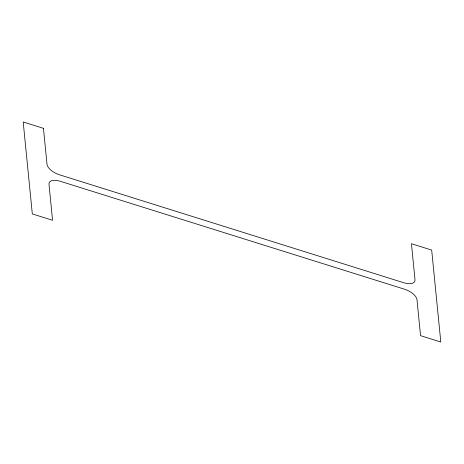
<?xml version="1.0" encoding="UTF-8"?>
<svg xmlns="http://www.w3.org/2000/svg" width="464" height="464" viewBox="0 0 464 464"><rect width="100%" height="100%" fill="white"/><g stroke="black" fill="none" stroke-linecap="round" stroke-linejoin="round"><path stroke-width="0.7" d="M43.448 128.331L23.2 121.986L32.318 213.933L52.565 220.278L48.998 184.295A12.83 6.078 25 0 1 60.21 181.25L404.422 289.182A12.83 6.078 25 0 1 416.985 299.68L420.552 335.669L440.8 342.014L431.682 250.067L411.435 243.722L415.002 279.705A12.83 6.078 25 0 1 403.79 282.75L59.578 174.818A12.83 6.078 25 0 1 47.015 164.32L43.448 128.331"/></g></svg>
